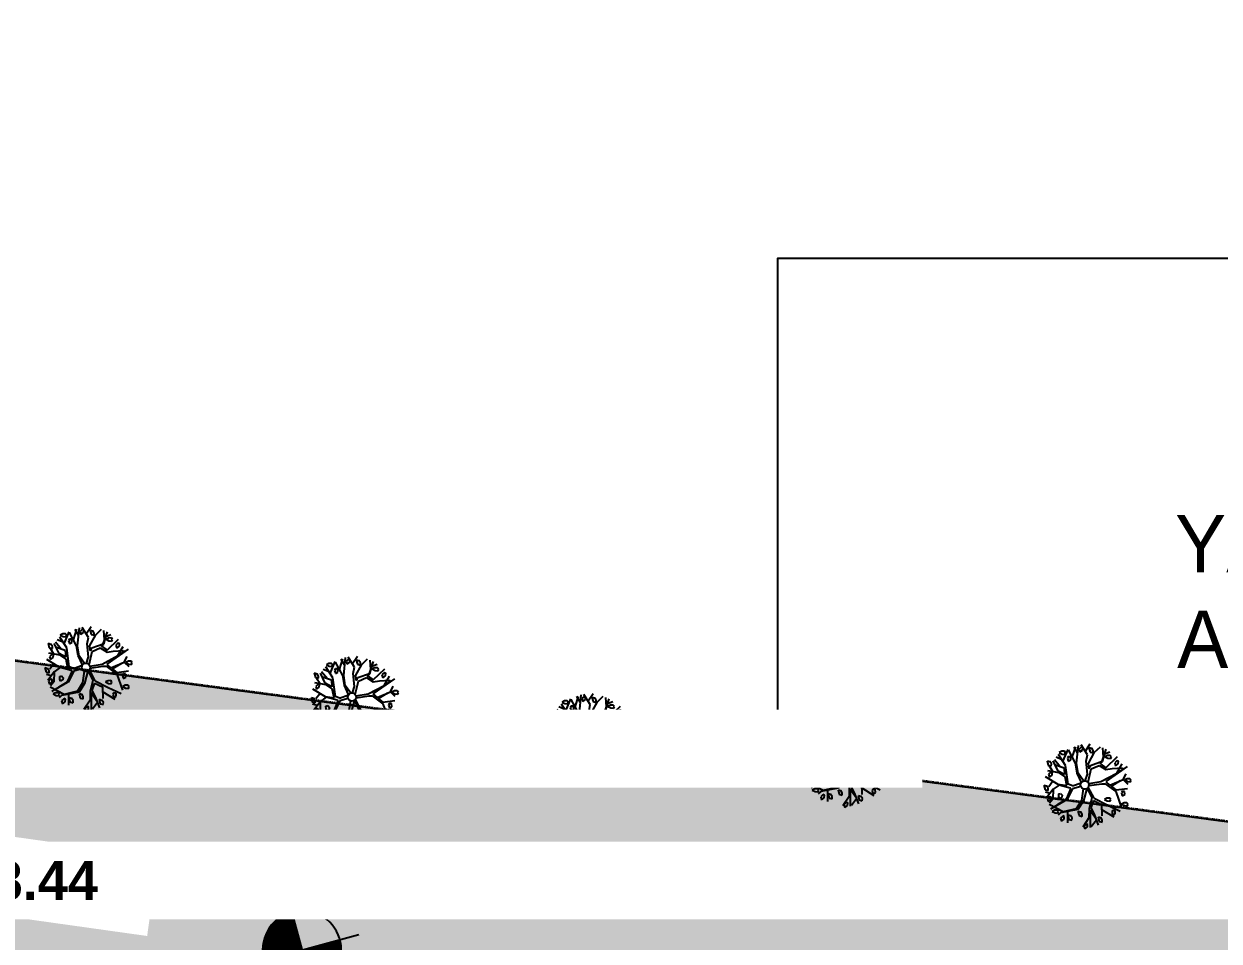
# Model space of a CAD drawing. Header units: millimetres. Extents: x -179928 to 528275, y -469666 to 511935.
# Drawn here: x 118995 to 156495, y 117916 to 146683 of the extents above; entities that cross this region are included whole.
import ezdxf
from ezdxf import colors
from ezdxf.entities.mleader import LeaderData, LeaderLine
from ezdxf.math import Vec2, Vec3

# ---------------------------------------------------------------- set-up
doc = ezdxf.new("R2010")
doc.units = ezdxf.units.MM
doc.linetypes.add('DASHDOT', pattern=[25.4, 12.7, -6.35, 0, -6.35])
for name, color, linetype in [('ad-Client road levels', 1, 'Continuous'), ('ad-Lvl-Entance road', 4, 'Continuous'), ('ad-Plot Areas-Sq.Mts', 7, 'Continuous'), ('ad-Road', 2, 'Continuous'), ('ad-Road Hatch', 8, 'Continuous'), ('ad-Text', 7, 'Continuous')]:
    doc.layers.add(name, color=color, linetype=linetype)
doc.layers.add('ad-Site Boundary', color=1, linetype='DASHDOT', lineweight=35, true_color=0xff0000)
doc.styles.add('ARIAL', font='arial.ttf')
doc.styles.add('MtX_Century_Gothic', font='GOTHIC.TTF')
doc.styles.get("Standard").update_dxf_attribs({"font": 'arial.ttf'})

# ---------------------------------------------------------------- blocks, each defined once
blk = doc.blocks.new('Site boundary')
at = {"layer": 'ad-Site Boundary', "ltscale": 1.5}
blk.add_lwpolyline([(173109, 119497), (138698, 124061), (22116, 139516), (8441, 142366), (-3, 144081)], dxfattribs=at)
blk = doc.blocks.new('A$C4fb60e89')
at = {"layer": 'ad-Road Hatch', "ltscale": 5, "transparency": 33554687}
h = blk.add_hatch(dxfattribs=at)
h.set_pattern_fill('AR-HBONE', color=256, scale=15)
h.set_pattern_definition([(45, (-193247.7, -428758.8), (0, 2155.2615), [4572, -1524]), (135, (-192170.1, -427681.1), (2e-13, 2155.2615), [4572, -1524])])
h.paths.add_polyline_path([(175594, -250241), (169178, -249341), (167473, -249057), (167473, -138694), (101313, -138694), (101313, -199954), (101308, -237995), (101040, -268291), (101008, -280968), (101066, -293684), (101243, -311127), (100910, -319344), (100949, -333937), (100669, -366960), (100727, -390983), (100669, -404586), (100538, -420418), (100467, -428759), (92426, -427265), (92163, -427209), (92163, -321454), (24803, -321454), (24803, -412961), (15653, -411029), (15654, -321452), (-19535, -321452), (-34427, -319477), (-65207, -315395), (-171770, -301268), (-185854, -298333), (-193248, -296832), (-193244, -292908), (-191914, -285219), (-191839, -284679), (-183397, -286393), (-169723, -289243), (-53141, -304698), (-18730, -309262), (15653, -309262), (15653, 703), (24803, 1115), (24803, -129544), (92163, -129544), (92163, 15133), (101313, 17713), (101313, -129544), (167473, -129544), (167473, 35552), (175738, 37855), (175849, 28595), (175836, 25947), (175777, 14040), (175855, 2316), (175660, -18036), (175731, -34039), (175718, -46839), (175673, -63402), (175816, -82072), (175542, -106356), (175490, -124641), (175575, -145019), (175731, -168892), (175797, -181269), (175797, -192667), (175744, -208200), (175829, -223277), (175888, -234871)])
h.paths.add_polyline_path([(24803, -309264), (92163, -309264), (92163, -138694), (24803, -138694)], flags=16)
at = {"layer": 'ad-Road', "ltscale": 5}
blk.add_lwpolyline([(-34427, -319477), (-65207, -315395), (-171770, -301268), (-185854, -298333), (-193248, -296832), (-193244, -292908), (-191914, -285219), (-191839, -284679), (-183397, -286393), (-169723, -289243), (-53141, -304698), (-18730, -309262)], dxfattribs=at)
at = {"layer": 'ad-Text', "linetype": 'Continuous', "insert": (-97589, -305418), "char_height": 1250, "width": 56881.51, "attachment_point": 5, "rotation": 352.0185, "style": 'MtX_Century_Gothic', "bg_fill": 3, "box_fill_scale": 1.5, "bg_fill_color": 257, "bg_fill_transparency": 0}
blk.add_mtext("\\pxqd;40' WIDE ROAD", dxfattribs=at)
blk = doc.blocks.new("Plot's Boundary")
at = {"layer": 'ad-Road', "ltscale": 5}
blk.add_blockref('A$C4fb60e89', (191839, 428759), dxfattribs=at)
at = {"ltscale": 5}
blk.add_lwpolyline([(173123, 139322), (142643, 139322), (142643, 123538), (173109, 119497)], close=True, dxfattribs=at)
at = {"layer": 'ad-Text', "linetype": 'Continuous', "insert": (158456, 130382), "char_height": 1800, "width": 10232.33, "attachment_point": 5, "style": 'MtX_Century_Gothic', "bg_fill": 3, "box_fill_scale": 1.5, "bg_fill_color": 257, "bg_fill_transparency": 0}
blk.add_mtext('HT YARD AREA', dxfattribs=at)
blk = doc.blocks.new("Villa's Boundary")
at = {"ltscale": 5}
blk.add_lwpolyline([(173123, 139322), (142643, 139322), (142643, 123538), (173109, 119497)], close=True, dxfattribs=at)
at = {"layer": 'ad-Plot Areas-Sq.Mts', "linetype": 'Continuous', "insert": (158456, 130382), "char_height": 1800, "width": 10232.33, "attachment_point": 5, "style": 'MtX_Century_Gothic', "bg_fill": 3, "box_fill_scale": 1.5, "bg_fill_color": 257, "bg_fill_transparency": 0}
blk.add_mtext('HT YARD AREA', dxfattribs=at)
blk = doc.blocks.new('ERFWEF')
at = {"color": 219, "linetype": 'Continuous', "true_color": 0x642165}
for p, q in [((260795.22, 1945739.7), (260795.218, 1945739.554)), ((260795.22, 1945739.7), (260795.296, 1945739.656)), ((260795.324, 1945739.573), (260795.296, 1945739.656)), ((260795.303, 1945739.505), (260795.324, 1945739.573)), ((260795.465, 1945739.298), (260795.405, 1945739.649)), ((260795.567, 1945739.414), (260795.45, 1945739.67)), ((260795.678, 1945739.608), (260795.52, 1945739.734)), ((260795.743, 1945739.406), (260795.621, 1945739.793)), ((260795.741, 1945739.867), (260795.655, 1945739.85)), ((260795.655, 1945739.85), (260795.728, 1945739.781)), ((260795.695, 1945739.551), (260795.948, 1945739.873)), ((260795.728, 1945739.781), (260795.805, 1945739.749)), ((260795.823, 1945739.846), (260795.741, 1945739.867)), ((260795.805, 1945739.749), (260795.848, 1945739.791)), ((260795.848, 1945739.791), (260795.823, 1945739.846)), ((260795.901, 1945739.654), (260795.857, 1945739.612)), ((260795.857, 1945739.612), (260795.859, 1945739.517)), ((260795.963, 1945739.631), (260795.901, 1945739.654)), ((260795.945, 1945739.534), (260795.963, 1945739.631)), ((260796.061, 1945739.39), (260795.955, 1945739.855)), ((260796.013, 1945739.602), (260796.202, 1945739.889)), ((260796.09, 1945739.382), (260796.294, 1945739.908)), ((260796.204, 1945739.695), (260796.149, 1945739.895)), ((260796.378, 1945739.844), (260796.284, 1945739.793)), ((260796.284, 1945739.793), (260796.286, 1945739.698)), ((260796.286, 1945739.698), (260796.383, 1945739.735)), ((260796.378, 1945739.844), (260796.41, 1945739.814)), ((260796.487, 1945739.548), (260796.379, 1945739.903)), ((260796.383, 1945739.735), (260796.41, 1945739.814)), ((260796.447, 1945739.279), (260796.731, 1945739.57)), ((260796.45, 1945739.671), (260796.665, 1945739.854)), ((260796.597, 1945739.758), (260796.596, 1945739.612)), ((260796.596, 1945739.612), (260796.68, 1945739.563)), ((260796.597, 1945739.758), (260796.674, 1945739.714)), ((260796.701, 1945739.631), (260796.674, 1945739.714)), ((260796.68, 1945739.563), (260796.701, 1945739.631)), ((260796.731, 1945739.57), (260796.95, 1945739.689)), ((260796.884, 1945739.235), (260797.107, 1945739.562)), ((260796.96, 1945739.347), (260797.014, 1945739.629)), ((260795.361, 1945738.89), (260795.044, 1945739.227)), ((260795.249, 1945739.334), (260795.155, 1945739.283)), ((260795.155, 1945739.283), (260795.157, 1945739.188)), ((260795.157, 1945739.188), (260795.254, 1945739.225)), ((260795.482, 1945739.241), (260795.158, 1945739.395)), ((260795.218, 1945739.554), (260795.303, 1945739.505)), ((260795.307, 1945739.324), (260795.246, 1945739.519)), ((260795.249, 1945739.334), (260795.281, 1945739.303)), ((260795.254, 1945739.225), (260795.281, 1945739.303)), ((260795.679, 1945739.339), (260795.436, 1945739.503)), ((260795.638, 1945739.139), (260795.465, 1945739.298)), ((260795.632, 1945739.072), (260795.482, 1945739.241)), ((260795.679, 1945739.339), (260795.638, 1945739.139)), ((260795.667, 1945738.818), (260795.743, 1945739.406)), ((260795.859, 1945739.517), (260795.879, 1945739.519)), ((260795.879, 1945739.519), (260795.945, 1945739.534)), ((260796.028, 1945739.079), (260796.061, 1945739.39)), ((260796.057, 1945739.07), (260796.09, 1945739.382)), ((260796.328, 1945738.961), (260796.398, 1945739.366)), ((260796.398, 1945739.366), (260796.487, 1945739.548)), ((260796.432, 1945739.111), (260796.447, 1945739.279)), ((260796.432, 1945739.111), (260796.5, 1945739.201)), ((260796.5, 1945739.201), (260796.884, 1945739.235)), ((260796.803, 1945739.185), (260796.895, 1945739.22)), ((260796.822, 1945739.159), (260796.803, 1945739.185)), ((260796.895, 1945739.22), (260797.022, 1945739.435)), ((260796.945, 1945739.007), (260797.386, 1945739.246)), ((260797.094, 1945739.363), (260797.008, 1945739.345)), ((260797.008, 1945739.345), (260797.082, 1945739.276)), ((260797.019, 1945739.438), (260797.193, 1945739.454)), ((260797.082, 1945739.276), (260797.158, 1945739.245)), ((260797.177, 1945739.341), (260797.094, 1945739.363)), ((260797.158, 1945739.245), (260797.202, 1945739.287)), ((260797.202, 1945739.287), (260797.177, 1945739.341)), ((260794.921, 1945738.99), (260794.919, 1945738.843)), ((260794.919, 1945738.843), (260795.004, 1945738.794)), ((260794.921, 1945738.99), (260794.997, 1945738.945)), ((260795.025, 1945738.862), (260794.997, 1945738.945)), ((260795.004, 1945738.794), (260795.025, 1945738.862)), ((260795.226, 1945739.033), (260795.055, 1945738.904)), ((260795.381, 1945738.867), (260795.171, 1945738.79)), ((260795.611, 1945738.78), (260795.361, 1945738.89)), ((260795.691, 1945738.687), (260795.381, 1945738.867)), ((260795.616, 1945738.789), (260795.632, 1945739.072)), ((260795.78, 1945738.729), (260795.667, 1945738.818)), ((260796.08, 1945738.763), (260796.028, 1945739.079)), ((260796.159, 1945738.792), (260796.057, 1945739.07)), ((260796.212, 1945738.783), (260796.328, 1945738.961)), ((260796.283, 1945738.715), (260796.487, 1945739.091)), ((260796.487, 1945739.091), (260796.759, 1945739.133)), ((260796.759, 1945739.133), (260796.93, 1945738.949)), ((260796.824, 1945739.158), (260796.945, 1945739.007)), ((260797.6, 1945738.867), (260796.824, 1945738.591)), ((260796.93, 1945738.949), (260797.126, 1945738.929)), ((260797.126, 1945738.929), (260797.447, 1945738.863)), ((260797.232, 1945738.752), (260797.469, 1945738.989)), ((260797.232, 1945738.752), (260797.495, 1945738.834)), ((260797.347, 1945739.134), (260797.253, 1945739.083)), ((260797.253, 1945739.083), (260797.255, 1945738.988)), ((260797.255, 1945738.988), (260797.352, 1945739.025)), ((260797.347, 1945739.134), (260797.379, 1945739.103)), ((260797.352, 1945739.025), (260797.379, 1945739.103)), ((260795.171, 1945738.79), (260794.902, 1945738.583)), ((260795.04, 1945738.69), (260794.909, 1945738.766)), ((260795.012, 1945738.6), (260794.919, 1945738.549)), ((260794.919, 1945738.549), (260794.92, 1945738.454)), ((260794.92, 1945738.454), (260795.018, 1945738.492)), ((260795.08, 1945738.491), (260794.942, 1945738.396)), ((260795.012, 1945738.6), (260795.044, 1945738.57)), ((260795.018, 1945738.492), (260795.044, 1945738.57)), ((260795.165, 1945738.788), (260795.08, 1945738.491)), ((260795.284, 1945738.521), (260795.302, 1945738.604)), ((260795.285, 1945738.447), (260795.284, 1945738.521)), ((260795.361, 1945738.476), (260795.285, 1945738.447)), ((260795.302, 1945738.604), (260795.36, 1945738.602)), ((260795.36, 1945738.602), (260795.392, 1945738.531)), ((260795.392, 1945738.531), (260795.361, 1945738.476)), ((260795.717, 1945738.672), (260795.498, 1945738.394)), ((260795.763, 1945738.646), (260795.509, 1945738.36)), ((260795.691, 1945738.688), (260795.717, 1945738.672)), ((260795.763, 1945738.645), (260795.764, 1945738.644)), ((260796.033, 1945738.646), (260795.764, 1945738.644)), ((260795.78, 1945738.729), (260796.074, 1945738.757)), ((260796.084, 1945738.557), (260795.931, 1945738.22)), ((260796.197, 1945738.535), (260795.993, 1945738.184)), ((260796.203, 1945738.537), (260796.272, 1945738.209)), ((260796.336, 1945738.18), (260796.252, 1945738.566)), ((260796.282, 1945738.608), (260796.687, 1945738.554)), ((260796.294, 1945738.669), (260796.68, 1945738.628)), ((260796.68, 1945738.628), (260797.232, 1945738.752)), ((260796.687, 1945738.554), (260796.789, 1945738.53)), ((260796.789, 1945738.53), (260797.047, 1945738.204)), ((260796.824, 1945738.591), (260796.92, 1945738.442)), ((260796.92, 1945738.442), (260797.371, 1945738.507)), ((260796.947, 1945738.403), (260797.284, 1945738.495)), ((260797.371, 1945738.507), (260797.505, 1945738.652)), ((260797.371, 1945738.507), (260797.469, 1945738.334)), ((260797.5, 1945738.497), (260797.414, 1945738.48)), ((260797.414, 1945738.48), (260797.488, 1945738.411)), ((260797.582, 1945738.476), (260797.5, 1945738.497)), ((260797.607, 1945738.421), (260797.582, 1945738.476)), ((260795.286, 1945738.021), (260794.921, 1945738.361)), ((260795.509, 1945738.36), (260794.929, 1945738.21)), ((260795.042, 1945738.142), (260794.956, 1945738.125)), ((260794.956, 1945738.125), (260795.03, 1945738.056)), ((260795.124, 1945738.121), (260795.042, 1945738.142)), ((260795.19, 1945738.286), (260795.048, 1945738.245)), ((260795.106, 1945738.025), (260795.149, 1945738.067)), ((260795.149, 1945738.067), (260795.124, 1945738.121)), ((260795.418, 1945738.354), (260795.185, 1945738.286)), ((260795.498, 1945738.394), (260795.418, 1945738.354)), ((260795.931, 1945738.22), (260795.709, 1945738.009)), ((260795.993, 1945738.184), (260795.754, 1945737.971)), ((260796.272, 1945738.209), (260796.099, 1945737.911)), ((260796.298, 1945738.112), (260796.157, 1945737.925)), ((260796.298, 1945738.112), (260796.508, 1945737.932)), ((260796.336, 1945738.18), (260796.672, 1945737.872)), ((260796.726, 1945738.076), (260796.64, 1945738.059)), ((260796.808, 1945738.055), (260796.726, 1945738.076)), ((260796.947, 1945738.403), (260797.06, 1945738.255)), ((260797.047, 1945738.204), (260797.083, 1945737.668)), ((260797.06, 1945738.255), (260797.428, 1945738.205)), ((260797.248, 1945738.161), (260797.205, 1945738.119)), ((260797.205, 1945738.119), (260797.207, 1945738.024)), ((260797.311, 1945738.138), (260797.248, 1945738.161)), ((260797.292, 1945738.042), (260797.311, 1945738.138)), ((260797.488, 1945738.411), (260797.564, 1945738.379)), ((260797.564, 1945738.379), (260797.607, 1945738.421)), ((260795.03, 1945738.056), (260795.106, 1945738.025)), ((260795.199, 1945738.013), (260795.103, 1945737.963)), ((260795.239, 1945737.894), (260795.155, 1945737.849)), ((260795.155, 1945737.849), (260795.157, 1945737.754)), ((260795.157, 1945737.754), (260795.254, 1945737.791)), ((260795.754, 1945737.971), (260795.199, 1945738.013)), ((260795.281, 1945737.87), (260795.244, 1945737.904)), ((260795.254, 1945737.791), (260795.281, 1945737.87)), ((260795.709, 1945738.009), (260795.286, 1945738.021)), ((260795.418, 1945737.991), (260795.324, 1945737.659)), ((260795.401, 1945737.894), (260795.399, 1945737.747)), ((260795.399, 1945737.747), (260795.484, 1945737.698)), ((260795.401, 1945737.894), (260795.477, 1945737.849)), ((260795.505, 1945737.766), (260795.477, 1945737.849)), ((260795.484, 1945737.698), (260795.505, 1945737.766)), ((260795.741, 1945737.924), (260795.739, 1945737.778)), ((260795.739, 1945737.778), (260795.824, 1945737.729)), ((260795.741, 1945737.924), (260795.817, 1945737.88)), ((260795.844, 1945737.797), (260795.817, 1945737.88)), ((260795.824, 1945737.729), (260795.844, 1945737.797)), ((260796.116, 1945737.855), (260795.975, 1945737.328)), ((260796.099, 1945737.911), (260796.019, 1945737.63)), ((260796.116, 1945737.855), (260796.217, 1945737.574)), ((260796.157, 1945737.925), (260796.206, 1945737.697)), ((260796.206, 1945737.697), (260796.239, 1945737.326)), ((260796.508, 1945737.932), (260796.422, 1945737.584)), ((260796.471, 1945737.782), (260796.779, 1945737.458)), ((260796.64, 1945738.059), (260796.713, 1945737.989)), ((260796.672, 1945737.872), (260797.014, 1945737.579)), ((260796.713, 1945737.989), (260796.79, 1945737.958)), ((260796.79, 1945737.958), (260796.833, 1945738)), ((260796.833, 1945738), (260796.808, 1945738.055)), ((260797.207, 1945737.796), (260797.121, 1945737.779)), ((260797.121, 1945737.779), (260797.194, 1945737.71)), ((260797.194, 1945737.71), (260797.271, 1945737.679)), ((260797.207, 1945738.024), (260797.227, 1945738.026)), ((260797.289, 1945737.775), (260797.207, 1945737.796)), ((260797.227, 1945738.026), (260797.292, 1945738.042)), ((260797.271, 1945737.679), (260797.314, 1945737.721)), ((260797.314, 1945737.721), (260797.289, 1945737.775)), ((260796.019, 1945737.63), (260795.752, 1945737.399)), ((260795.891, 1945737.474), (260795.797, 1945737.422)), ((260795.797, 1945737.422), (260795.799, 1945737.328)), ((260795.799, 1945737.328), (260795.896, 1945737.365)), ((260795.891, 1945737.474), (260795.923, 1945737.443)), ((260795.896, 1945737.365), (260795.923, 1945737.443)), ((260796.224, 1945737.499), (260796.015, 1945737.339)), ((260796.301, 1945737.586), (260796.299, 1945737.439)), ((260796.299, 1945737.439), (260796.384, 1945737.39)), ((260796.301, 1945737.586), (260796.377, 1945737.541)), ((260796.405, 1945737.458), (260796.377, 1945737.541)), ((260796.384, 1945737.39), (260796.405, 1945737.458)), ((260796.803, 1945737.656), (260796.76, 1945737.614)), ((260796.76, 1945737.614), (260796.762, 1945737.519)), ((260796.762, 1945737.519), (260796.782, 1945737.521)), ((260796.782, 1945737.521), (260796.847, 1945737.536)), ((260796.866, 1945737.633), (260796.803, 1945737.656)), ((260796.847, 1945737.536), (260796.866, 1945737.633))]:
    blk.add_line(p, q, dxfattribs=at)
blk.add_circle((260796.163, 1945738.661), 0.131, dxfattribs=at)
blk = doc.blocks.new('zw$E387')
at = {"color": 6, "xscale": 999.9541051248865, "yscale": 999.9541051248865, "zscale": 999.9541051248865, "rotation": 15.20137085992778}
for p in [(258634657, -1945825835, -16780), (258643007, -1945826766, -16247), (258650402, -1945827938, -16894), (258658473, -1945828850, -16526), (258666000, -1945829520, -17020)]:
    blk.add_blockref('ERFWEF', p, dxfattribs=at)
blk = doc.blocks.new('LVL')
at = {"layer": 'ad-Client road levels'}
for p, q in [((0.7, -186.7), (0.5, 188.3)), ((-186.9, 0.7), (188.1, 0.8))]:
    blk.add_line(p, q, dxfattribs=at)
at = {"layer": 'ad-Client road levels', "const_width": 125}
for points in [[(63.1, 0.8, 0.414214), (0.6, 63.3)], [(-61.9, 0.7, 0.414214), (0.6, -61.7, 0.414214)]]:
    blk.add_lwpolyline(points, format="xyb", dxfattribs=at)
at = {"layer": 'ad-Client road levels'}
blk.add_circle((0.6, 0.8), 125, dxfattribs=at)
at = {"layer": 'ad-Client road levels', "color": 3, "true_color": 0x00fa00, "style": 'ARIAL'}
blk.add_attdef('EL.+0.00', (194.3, 102.2), '', height=200, rotation=0.0254, dxfattribs=at)
blk = doc.blocks.new('zw$1F4')
at = {"layer": 'ad-Client road levels'}
ref = blk.add_blockref('LVL', (271668, -85224), dxfattribs=dict(at, xscale=-9.879899047387294, yscale=9.879899047387292, zscale=9.879899047387289, rotation=195.201370859182))
ref.add_attrib('EL.+0.00', '498.75', (270953, -89575), dxfattribs={"height": 1976, "rotation": 15.176, "style": 'ARIAL'})
blk = doc.blocks.new('zw$1B0B')
at = {"layer": 'ad-Lvl-Entance road'}
ml = blk.add_multileader_mtext('Standard', dxfattribs=at)
ml.set_content('{\\fArial|b1|i0|c0|p34;498.78}', color=256)
ml.set_leader_properties()
ml.build(insert=Vec2(0, 0))
ml.multileader.update_dxf_attribs({"has_text_frame": 1, "arrow_head_size": 1219, "scale": 12})
ctx = ml.context
ctx.base_point, ctx.scale, ctx.char_height, ctx.arrow_head_size, ctx.landing_gap_size, ctx.plane_origin = Vec3(214465, 41954), 12, 1219.19, 1219, 610, Vec3(222625, 37234)
ctx.text_align_type = 2
notes = []
notes.append((ctx, [(0, (1, 1, 0), (221631, 41954), (-1, 0), 845, [(0, [(222625, 37234)], 0, [])])]))
ctx.mtext.insert, ctx.mtext.width, ctx.mtext.defined_height, ctx.mtext.alignment, ctx.mtext.flow_direction = Vec3(220176, 42574), 5138.49, 1392, 3, 5
ctx.mtext.has_bg_fill, ctx.mtext.bg_color, ctx.mtext.bg_scale_factor, ctx.mtext.bg_transparency, ctx.mtext.use_window_bg_color = 1, -1027028792, 1.5, 0, 1
ml = blk.add_multileader_mtext('Standard', dxfattribs=at)
ml.set_content('{\\fArial|b1|i0|c0|p34;498.21}', color=256)
ml.set_leader_properties()
ml.build(insert=Vec2(0, 0))
ml.multileader.update_dxf_attribs({"has_text_frame": 1, "arrow_head_size": 1219, "scale": 12})
ctx = ml.context
ctx.base_point, ctx.scale, ctx.char_height, ctx.arrow_head_size, ctx.landing_gap_size, ctx.plane_origin = Vec3(90291, 24520), 12, 1219.19, 1219, 610, Vec3(88452, 19800)
notes.append((ctx, [(0, (1, 1, 0), (89446, 24520), (1, 0), 845, [(0, [(88452, 19800)], 0, [])])]))
ctx.mtext.insert, ctx.mtext.width, ctx.mtext.defined_height, ctx.mtext.flow_direction = Vec3(90900, 25141), 5138.49, 1392, 5
ctx.mtext.has_bg_fill, ctx.mtext.bg_color, ctx.mtext.bg_scale_factor, ctx.mtext.bg_transparency, ctx.mtext.use_window_bg_color = 1, -1027028792, 1.5, 0, 1
for ctx, leaders in notes:
    for number, flags, end, landing, length, lines in leaders:
        leader = LeaderData()
        leader.index, (leader.has_last_leader_line, leader.has_dogleg_vector, leader.attachment_direction) = number, flags
        leader.last_leader_point, leader.dogleg_vector, leader.dogleg_length = Vec3(end), Vec3(landing), length
        for number, points, colour, breaks in lines:
            line = LeaderLine()
            line.index, line.vertices, line.color, line.breaks = number, Vec3.list(points), colors.encode_raw_color(colour), breaks
            leader.lines.append(line)
        ctx.leaders.append(leader)
ml = blk.add_multileader_mtext('Standard', dxfattribs=at)
ml.set_content('{\\fArial|b1|i0|c0|p34;498.44}', color=256)
ml.set_leader_properties()
ml.build(insert=Vec2(0, 0))
ml.multileader.update_dxf_attribs({"has_text_frame": 1, "arrow_head_size": 1219, "scale": 12})
ctx = ml.context
ctx.base_point, ctx.scale, ctx.char_height, ctx.arrow_head_size, ctx.landing_gap_size, ctx.plane_origin = Vec3(121488, 20385), 12, 1219.19, 1219, 610, Vec3(119649, 15664)
notes = []
notes.append((ctx, [(0, (1, 1, 0), (120643, 20385), (1, 0), 845, [(0, [(119649, 15664)], 0, [])])]))
ctx.mtext.insert, ctx.mtext.width, ctx.mtext.defined_height, ctx.mtext.flow_direction = Vec3(122097, 21005), 5138.49, 1392, 5
ctx.mtext.has_bg_fill, ctx.mtext.bg_color, ctx.mtext.bg_scale_factor, ctx.mtext.bg_transparency, ctx.mtext.use_window_bg_color = 1, -1027028792, 1.5, 0, 1
for ctx, leaders in notes:
    for number, flags, end, landing, length, lines in leaders:
        leader = LeaderData()
        leader.index, (leader.has_last_leader_line, leader.has_dogleg_vector, leader.attachment_direction) = number, flags
        leader.last_leader_point, leader.dogleg_vector, leader.dogleg_length = Vec3(end), Vec3(landing), length
        for number, points, colour, breaks in lines:
            line = LeaderLine()
            line.index, line.vertices, line.color, line.breaks = number, Vec3.list(points), colors.encode_raw_color(colour), breaks
            leader.lines.append(line)
        ctx.leaders.append(leader)

msp = doc.modelspace()

# ---------------------------------------------------------------- block references
at = {"ltscale": 5}
msp.add_blockref("Plot's Boundary", (0, 0), dxfattribs=at)

# ---------------------------------------------------------------- next in the draw order: block references
msp.add_blockref("Villa's Boundary", (0, 0), dxfattribs=at)

# ---------------------------------------------------------------- next in the draw order: block references
msp.add_blockref('Site boundary', (0, 0))
msp.add_blockref('zw$E387', (0, 0), dxfattribs=at)
at = {"layer": 'ad-Client road levels'}
msp.add_blockref('zw$1F4', (-143957, 202866), dxfattribs=at)

# ---------------------------------------------------------------- next in the draw order: block references
at = {"layer": 'ad-Lvl-Entance road', "ltscale": 5}
msp.add_blockref('zw$1B0B', (-5983, 99419), dxfattribs=at)

doc.saveas('drawing.dxf')
